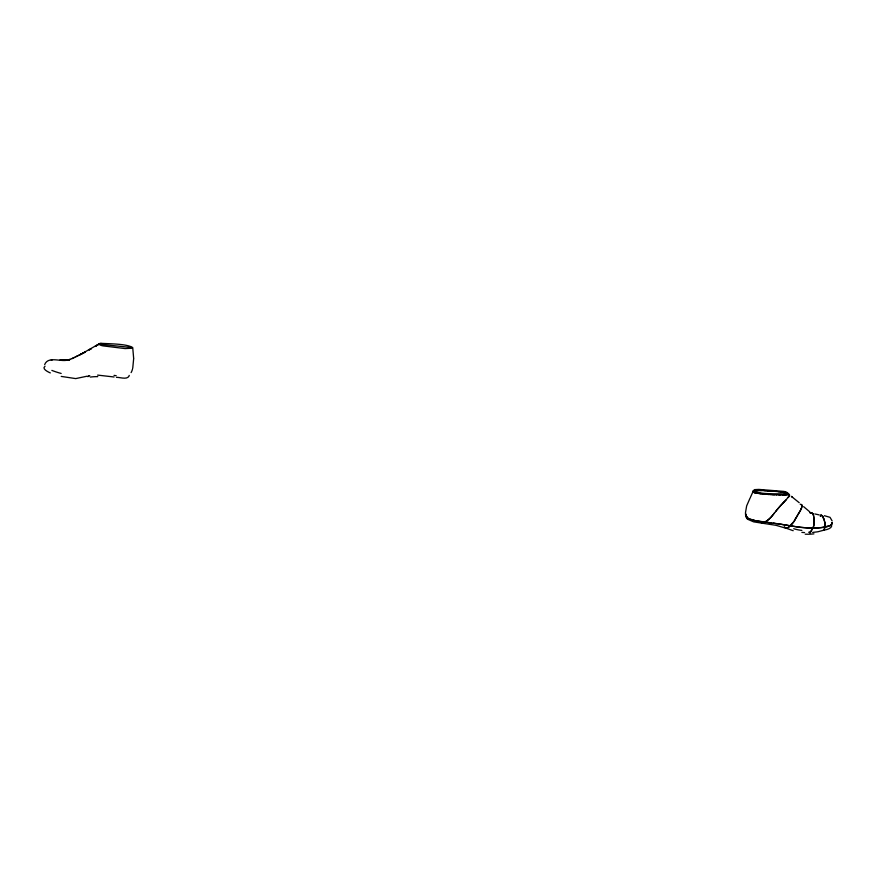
<?xml version="1.0" encoding="UTF-8"?>
<svg xmlns="http://www.w3.org/2000/svg" width="876" height="876" viewBox="0 0 876 876"><rect width="100%" height="100%" fill="white"/><g stroke="black" fill="none" stroke-linecap="round" stroke-linejoin="round"><path stroke-width="1.31" d="M814.012 519.435L814.034 522.49A39.781 15.801 -60.3 0 1 813.935 524.297L813.913 524.549A21.342 8.475 -60.3 0 0 813.957 523.99L814.056 521.45M801.934 506.098L801.715 504.861L800.664 504.412A8.968 3.942 -45.2 0 0 800.237 504.39M824.951 525.162L824.557 528.151A9.264 2.453 -85.4 0 0 824.425 528.896L824.13 530.341L823.549 529.772A7.556 2.004 -85.4 0 1 823.725 530.024C826.101 530.1 833.569 528.042 831.28 524.385M788.225 497.568A4.917 2.19 -42.5 0 0 789.09 496.396L789.09 496.353A3.854 1.719 -42.5 0 0 789.484 495.477L789.55 495.104A2.015 0.898 -42.5 0 1 789.506 495.279L786.254 499.714A58.911 26.181 -42.5 0 0 785.367 500.623L784.348 501.674M813.903 524.658L813.716 525.764A5.782 2.3 -60.3 0 1 813.3 527.166C805.23 540.372 814.154 527.713 813.903 524.571M824.874 526.115L824.94 525.392A4.369 1.161 -85.4 0 1 824.863 526.115L824.853 526.279A10.589 2.803 -85.4 0 1 824.612 527.812M824.579 527.921L824.436 528.808A34.657 9.198 -85.4 0 1 824.185 530.1L818.064 531.721A49.012 27.485 14.5 0 1 816.585 531.951L812.665 532.411M132.725 368.347L133.656 358.711M788.389 493.976L788.334 494.195A4.314 1.621 9.7 0 1 787.874 494.502L787.776 494.535A5.344 2.015 9.7 0 1 785.936 494.885L784.524 494.94L787.447 494.655A4.139 1.555 9.7 0 0 788.017 494.414L788.323 493.735L787.086 493.002A4.26 1.61 9.7 0 0 786.155 492.706L783.845 492.279A35.007 13.195 9.7 0 0 780.855 491.918L778.151 491.644M132.473 369.223L132.364 369.584A14.334 12.811 -25.7 0 1 131.093 372.596M801.923 506.098A10.643 4.687 -44.9 0 1 801.398 508.419L801.441 508.19A11.158 4.906 -45.2 0 0 801.901 505.529L801.912 505.441M44.654 364.624C48.081 355.798 60.751 362.062 67.386 360.102L59.897 360.058L68.777 359.795L66.729 360.178L69.686 359.751L66.171 360.167L70.146 359.379M800.576 510.073L800.872 509.482A11.957 5.256 -45.2 0 0 801.343 508.474L801.365 508.387M801.332 508.474L800.642 510.007A35.631 15.691 -44.9 0 1 799.416 512.164L798.77 513.248M750.535 497.097L753.382 490.834L762.208 490.494M750.184 497.82L746.648 505.901L745.542 512.361A14.334 12.855 -25.8 0 0 745.684 515.482L748.52 518.581L755.813 520.815A33.2 12.33 10.9 0 0 758.452 521.253L759.558 521.417M800.456 510.292L800.259 510.675A14.355 6.318 -45.2 0 1 799.952 511.223L796.656 516.807M747.633 519.249L753.667 521.866L775.994 525.315L786.615 528.414L788.728 527.034A8.213 3.613 -45.2 0 0 790.918 525.392A8.311 3.657 -45.2 0 0 792.802 523.235A11.618 5.114 -45.2 0 0 793.634 522.052L797.269 515.745M795.43 519.008L795.069 519.676M795.463 518.92L796.131 517.738M795.309 519.194L795.003 519.731A30.408 13.392 -44.9 0 1 794.05 521.351L788.728 527.034M796.317 517.409L796.678 516.763M798.605 513.511L798.124 514.322M798.047 514.442L797.784 514.869A12.494 5.497 -45.2 0 0 797.532 515.274M745.969 514.212L745.673 515.449A7.315 6.57 -20.8 0 0 745.881 516.063L746.954 518.559M774.658 512.734L773.585 514.102A48.498 21.561 -42.5 0 1 772.555 515.384L771.318 516.818A13.611 6.055 -42.5 0 1 769.741 518.439L769.435 518.712M774.855 512.493L776.881 509.952A46.056 20.476 -42.5 0 1 781.491 504.587L785.991 499.955M775.698 511.42L776.421 510.511M774.461 512.986L773.837 513.785M746.779 516.533L746.483 517.366A12.746 4.522 9.4 0 0 746.571 518.001M773.147 514.639L772.303 515.668A18.549 8.245 -42.5 0 1 771.657 516.435L770.902 517.267A12.625 5.617 -42.5 0 1 767.486 520.388L762.963 523.235L761.375 522.764A40.767 18.122 -42.5 0 0 761.08 522.479M776.727 510.128L781.534 504.565M782.071 503.996L782.947 503.098M783.286 502.758L784.184 501.849M820.823 515.395L820.396 516.095A3.767 0.996 -85.4 0 1 820.571 515.712A4.336 1.15 -85.4 0 1 821.009 515.274M769.062 519.063L768.745 519.348A9.855 4.38 -42.5 0 1 767.77 520.136L767.124 520.64A12.209 5.42 -42.5 0 1 765 522.041L764.628 522.26A35.631 15.834 -42.5 0 1 763.653 522.797L762.624 523.29M99.273 343.764L81.238 354.068M788.619 527.177L788.006 527.571A37.318 16.414 -45.2 0 1 787.305 527.998L785.476 527.954A27.43 12.078 -44.9 0 0 785.115 527.626L784.513 527.133A20.038 8.826 -44.9 0 1 784.294 526.914L785.586 527.954M81.402 353.981L72.029 358.58L74.471 357.419M72.029 358.58L69.543 359.554M75.697 356.795L78.073 355.678M45.048 366.212C41.391 368.763 48.136 372.004 50.315 372.913M821.009 515.263L821.392 515.263A20.487 5.431 -85.4 0 1 822.761 516.774L822.925 517.015A32.423 8.596 -85.4 0 1 823.374 517.946L823.659 518.592A30.321 8.037 -85.4 0 1 824.02 519.567A29.915 7.939 -85.4 0 1 824.404 520.815L824.491 521.143A15.79 4.183 -85.4 0 1 824.754 522.227A9.68 2.562 -85.4 0 1 824.831 522.654L824.853 522.841M87.206 376.176L75.708 378.596L61.232 376.417M826.878 526.662L831.313 525.074L831.981 523.005L831.839 524.516L830.306 525.633L821.414 527.549A46.767 17.367 10.9 0 1 812.151 528.009L809.424 527.954A40.121 14.903 10.9 0 1 806.248 527.79L801.847 527.429A42.924 15.943 10.9 0 1 797.127 526.87L789.112 525.589M88.454 375.903L89.746 375.662M52.144 360.003L51.202 360.036M784.031 493.976C775.928 493.462 761.397 494.699 753.601 490.889M784.13 493.976L785.586 493.911A3.734 1.413 9.7 0 0 787.075 493.56M100.948 343.326C110.453 343.874 126.845 343.83 132.725 347.553M784.37 494.94L782.936 494.962M784.13 494.951L783.078 494.962M783.155 494.962L771.362 494.611M782.794 494.962L782.158 494.962M97.608 375.103L114.077 376.987M758.255 490.363L753.47 490.779L754.422 489.64L758.868 489.41L783.494 491.37A6.482 2.442 9.7 0 1 783.823 491.425L784.359 491.524A4.03 1.522 9.7 0 1 785.115 491.688L785.542 491.83A3.46 1.314 9.6 0 1 786.155 492.016L786.352 492.115A2.354 0.898 9.2 0 1 786.966 492.432M758.375 490.363L759.01 490.374A45.782 17.257 9.7 0 1 760.915 490.44M780.319 494.929L778.731 494.896M776.18 494.82L776.815 494.841M774.669 494.765L772.325 494.666M761.2 490.45L763.171 490.538M804.573 532.586L801.879 532.4M767.475 490.779L763.073 490.538M771.34 494.611L770.387 494.568M764.014 490.582L764.967 490.637M770.42 494.568L768.208 494.436M765.12 490.637L768.099 490.823M768.767 494.469L754.959 492.892A3.241 1.215 9.7 0 1 754.389 492.684L753.13 491.841A3.438 1.292 9.7 0 0 754.389 492.684L760.05 493.746M131.137 347.465L100.992 344.367M767.715 490.801L769.04 490.889M767.792 494.414L760.237 493.768M768.69 490.867L769.982 490.965M810.968 512.668L812.238 513.139A13.797 5.475 -60.3 0 1 812.446 513.325A15.308 6.077 -60.3 0 1 812.873 513.851L813.224 514.53A24.692 9.8 -60.3 0 1 813.684 516.227L814.045 521.078L814.034 520.147M770.004 490.965L770.99 491.031M770.924 491.031L771.636 491.086M771.964 491.118L771.23 491.053M772.95 491.195L773.935 491.272M772.468 491.151L773.081 491.206M773.694 491.261L774.921 491.359M774.899 491.359L776.979 491.535M777.22 491.556L779.53 491.775M780.505 491.874L784.863 492.443A5.212 1.96 9.7 0 1 785.586 492.586L786.199 492.728A3.745 1.413 9.7 0 1 787.951 493.319M765.285 522.195L770.727 522.862M771.055 522.895L754.225 520.497A14.388 5.344 10.9 0 1 753.448 520.311L752.67 520.114A11.454 4.26 10.9 0 1 750.48 519.435L749.801 519.172A7.785 2.891 10.9 0 1 746.998 517.574L746.746 517.322A12.363 4.588 10.9 0 1 745.925 516.205A17.213 6.395 10.9 0 1 745.717 515.318L745.717 515.187A11.3 4.194 10.9 0 1 745.914 514.376M765.536 522.216L759.667 521.45M770.573 522.841L771.723 522.983M771.417 522.95L773.935 523.268M773.388 523.191L778.315 523.881M774.045 523.279L774.712 523.377A109.631 40.712 10.9 0 1 778.14 523.848L783.1 524.604M116.453 377.337C120.308 377.238 127.151 380.096 129.232 375.815A12.987 5.059 11.7 0 0 129.177 375.388M824.316 515.69L830.032 517.333L832.123 520.913M778.633 523.925L779.279 524.023M779.596 524.067L781.206 524.308M782.148 524.461L781.512 524.363M782.367 524.494L786.582 525.173M784.535 524.833L783.21 524.625M784.819 524.877L785.4 524.976M785.531 524.998L788.367 525.469M786.823 525.206L795.025 526.564A48.706 18.089 10.9 0 0 827.086 526.772M819.202 514.902L814.8 513.927M752.67 520.114L754.575 520.563A19.239 7.15 10.9 0 0 755.813 520.815M793.185 530.703L785.827 528.086M809.117 532.225L810.158 532.455L809.15 532.29A11.147 4.424 -60.3 0 0 809.052 532.192L808.997 532.159M787.907 493.352L788.05 493.484A2.234 0.843 9.7 0 1 788.192 493.582M809.774 511.858L803.61 506.646M799.23 502.725L791.335 496.353L792.55 497.404M99.623 344.695L99.645 344.706A2.354 0.854 12.2 0 0 100.203 345.045L100.422 345.144A3.46 1.248 12.1 0 0 101.014 345.352L101.441 345.505A4.03 1.467 12.1 0 0 102.196 345.691L102.722 345.823A6.482 2.365 12.1 0 0 103.05 345.889L125.071 348.582L132.78 348.21L133.535 356.97M801.606 504.74L801.715 504.861A5.07 2.234 -45.2 0 1 801.792 504.992L801.792 505.003M812.84 513.796L811.866 512.909A17.531 6.964 -60.3 0 0 811.669 512.821M753.053 491.699L753.053 491.699A3.613 1.358 9.7 0 1 753.13 491.02L753.086 491.775M831.926 522.895L831.74 522.589A9.45 3.504 10.9 0 1 832.003 523.071L832.003 523.071M823.604 518.461L822.608 516.457A34.591 9.176 -85.4 0 1 822.871 516.906A31.624 8.388 -85.4 0 1 823.133 517.387L823.155 517.453A32.97 8.749 -85.4 0 1 823.374 517.913L823.714 518.745A28.448 7.545 -85.4 0 1 824.294 520.432L824.327 520.574A24.342 6.461 -85.4 0 1 824.677 521.921L824.929 523.41A3.909 1.04 -85.4 0 1 824.973 524.286A4.15 1.106 -85.4 0 1 824.973 524.68M813.695 516.227L812.961 513.982A17.159 6.811 -60.3 0 1 813.224 514.53M813.815 517.037L814.001 519.315M133.557 357.211L133.645 358.459M824.929 525.37A3.394 0.898 -85.4 0 0 824.962 524.45L824.951 523.782A4.84 1.281 -85.4 0 0 824.863 522.972M98.999 344.29A3.613 1.314 12.1 0 1 98.999 344.104M99.546 343.578A3.613 1.314 12.1 0 1 100.981 343.359M61.167 373.439A37.296 16.666 18.8 0 1 51.859 370.406M87.644 376.603A18.714 8.388 -1.9 0 1 88.837 376.351M90.283 377.074A38.96 27.036 6.6 0 1 97.762 376.636M116.212 375.716A45.388 17.695 11.2 0 1 114.033 375.377M788.356 493.779A1.577 0.591 9.7 0 1 788.488 494.031M789.112 494.272A4.139 1.84 -42.5 0 0 788.093 494.491L788.411 494.447A3.822 1.697 -42.5 0 1 789.134 494.513L789.528 494.929A3.055 1.358 -42.5 0 0 789.188 494.535M800.784 504.379A5.376 2.365 -45.2 0 1 801.518 504.675M820.363 516.172A3.57 0.942 -85.4 0 1 820.812 515.416M820.834 515.176A13.195 3.504 -85.4 0 1 822.553 516.72M824.831 522.654A5.683 1.511 -85.4 0 1 824.929 523.41A3.887 1.029 -85.4 0 1 824.973 524.286M811.088 512.668A10.162 4.03 -60.3 0 1 811.537 512.767M810.431 512.712A8.924 3.537 -60.3 0 1 810.979 512.668A7.829 3.11 -60.3 0 0 809.862 512.876A8.026 3.186 -60.3 0 1 810.311 512.745M813.935 533.845A34.898 17.597 11.6 0 1 805.219 534.196M801.868 530.407A38.763 32.073 22 0 1 793.7 528.721M747.71 519.249A12.571 4.336 10.7 0 1 747.02 518.559M99.087 344.071L95.188 346.447L99.087 344.071M91.224 348.703L89.221 349.863L91.224 348.703M85.311 351.999L83.231 353.061L85.311 351.999M83.351 353.006L79.278 355.043L83.351 353.006M761.967 523.038L761.726 522.917A18.571 8.256 -42.5 0 0 762.032 523.071"/></g></svg>
